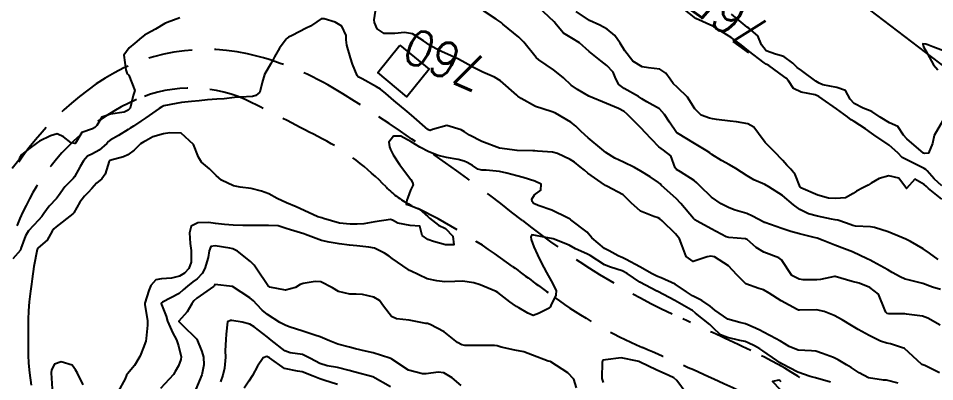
# Model space of a CAD drawing. Header units: metres. Extents: x 298520 to 308411, y 7433745 to 7450750.
# Drawn here: x 302852.3 to 302955.8, y 7440703.8 to 7440744.9 of the extents above; entities that cross this region are included whole.
import ezdxf
from ezdxf.enums import TextEntityAlignment as Align

# ---------------------------------------------------------------- set-up
doc = ezdxf.new("R2010")
doc.units = ezdxf.units.M
doc.header["$LTSCALE"] = 10
doc.linetypes.add('DASHED', pattern=[0.75, 0.5, -0.25])
for name, color, linetype in [('Cotas', 45, 'Continuous'), ('Curvas de Nivel 1m', 11, 'Continuous'), ('Curvas de Nivel 5m', 15, 'Continuous'), ('Edificações', 30, 'Continuous'), ('Vias Primárias', 230, 'Continuous'), ('Vias Secundárias', 230, 'DASHED')]:
    doc.layers.add(name, color=color, linetype=linetype)
doc.styles.add('Style-STANDARD', font='STANDARD.shx')

msp = doc.modelspace()

# ---------------------------------------------------------------- linework, layer by layer
at = {"layer": 'Curvas de Nivel 1m', "flags": 128}
for points, elevation in [([(302956.44, 7440714.25), (302955.55, 7440714.53), (302954.45, 7440714.94), (302952.78, 7440715.34), (302952.46, 7440715.43), (302951.89, 7440715.68), (302950.96, 7440716.18), (302950.47, 7440716.46), (302948.82, 7440717.37), (302948.48, 7440717.56), (302948.15, 7440717.72), (302946.49, 7440718.49), (302945.59, 7440718.85), (302944.5, 7440719.26), (302943.17, 7440719.78), (302942.51, 7440720.04), (302942.16, 7440720.14), (302940.51, 7440720.54), (302939.54, 7440720.81), (302938.52, 7440721.13), (302936.59, 7440721.81), (302936.53, 7440721.83), (302936.46, 7440721.86), (302935.2, 7440722.54), (302934.54, 7440722.82), (302933.24, 7440723.2), (302932.55, 7440723.47), (302931.65, 7440723.92), (302930.56, 7440724.66), (302929.24, 7440725.95), (302928.92, 7440726.29), (302928.59, 7440726.57), (302927.05, 7440727.53), (302926.6, 7440727.82), (302926.52, 7440727.9), (302926.47, 7440727.98), (302925.96, 7440729.33), (302925.13, 7440730), (302924.63, 7440730.35), (302923.04, 7440732.03), (302922.66, 7440732.43), (302921.02, 7440734.05), (302920.68, 7440734.34), (302920.04, 7440734.71), (302918.69, 7440735.27), (302916.7, 7440736.1), (302915.43, 7440736.84), (302914.72, 7440737.34), (302913.83, 7440738.14), (302913.25, 7440738.66), (302912.73, 7440739.04), (302911.06, 7440740.17), (302910.75, 7440740.46), (302909.37, 7440742.19), (302909.07, 7440742.49), (302908.78, 7440742.73), (302907, 7440744.22), (302906.8, 7440744.39), (302906.25, 7440744.77), (302904.81, 7440745.71)], 761), ([(302956.19, 7440717.62), (302955.21, 7440718.36), (302954.49, 7440718.84), (302953.03, 7440719.66), (302952.51, 7440719.92), (302952.07, 7440720.12), (302950.52, 7440720.75), (302948.98, 7440721.26), (302948.53, 7440721.34), (302946.85, 7440721.42), (302946.53, 7440721.48), (302945.8, 7440721.75), (302944.84, 7440722.07), (302944.54, 7440722.13), (302944.12, 7440722.2), (302942.54, 7440722.53), (302941.53, 7440722.8), (302940.55, 7440723.28), (302939.84, 7440723.83), (302938.57, 7440724.87), (302937.04, 7440725.86), (302936.59, 7440726.09), (302935.36, 7440726.65), (302934.59, 7440727.07), (302933.3, 7440727.9), (302932.61, 7440728.32), (302931.7, 7440728.83), (302930.62, 7440729.49), (302930.36, 7440729.67), (302929.96, 7440729.94), (302928.63, 7440730.73), (302926.72, 7440731.91), (302926.65, 7440731.95), (302926.63, 7440731.98), (302925.82, 7440733.15), (302925.26, 7440734), (302924.68, 7440734.65), (302923.26, 7440735.46), (302922.7, 7440735.78), (302922.32, 7440736.03), (302920.71, 7440736.95), (302920.08, 7440737.42), (302919.77, 7440738.06), (302919.45, 7440738.79), (302918.74, 7440739.56), (302918.05, 7440740.09), (302916.76, 7440741.13), (302915.64, 7440742.11), (302914.78, 7440742.65), (302913.86, 7440743.21), (302913.06, 7440744.15), (302912.8, 7440744.48), (302910.98, 7440746.17)], 762), ([(302956.57, 7440724.47), (302955.09, 7440725.64), (302954.84, 7440725.9), (302954.59, 7440726.12), (302953.54, 7440726.71), (302952.58, 7440725.67), (302951.73, 7440726.82), (302950.6, 7440727.09), (302949.5, 7440726.8), (302948.59, 7440726.26), (302948.26, 7440726.05), (302947.66, 7440725.73), (302946.95, 7440725.36), (302946.57, 7440725.09), (302945.71, 7440724.61), (302944.56, 7440724.51), (302943.77, 7440724.57), (302942.57, 7440724.91), (302940.65, 7440725.74), (302940.58, 7440725.79), (302940.57, 7440725.81), (302940, 7440727.23), (302939.54, 7440727.83), (302939.08, 7440728.3), (302938.61, 7440728.83), (302937.64, 7440729.85), (302936.64, 7440730.87), (302935.88, 7440731.87), (302935.35, 7440732.57), (302934.66, 7440732.96), (302933.38, 7440733.19), (302932.67, 7440733.26), (302931.14, 7440733.45), (302930.67, 7440733.53), (302930.35, 7440733.61), (302929.38, 7440733.95), (302928.68, 7440734.65), (302927.86, 7440735.97), (302926.71, 7440737.05), (302926.24, 7440737.51), (302925.91, 7440737.99), (302925.4, 7440738.67), (302924.73, 7440739.12), (302923.46, 7440739.3), (302922.74, 7440739.4), (302921.68, 7440740.04), (302920.76, 7440741.19), (302920.25, 7440742.06), (302919.63, 7440742.92), (302918.79, 7440743.66), (302917.94, 7440744.09), (302916.8, 7440744.64), (302915.27, 7440745.66)], 763), ([(302956.59, 7440725.96), (302955.72, 7440726.76), (302954.94, 7440727.64), (302954.78, 7440727.82), (302954.61, 7440727.92), (302954.14, 7440728.13), (302952.62, 7440728.89), (302952.11, 7440729.17), (302951.62, 7440729.69), (302950.64, 7440730.56), (302948.9, 7440731.72), (302948.65, 7440731.89), (302947.97, 7440732.41), (302946.67, 7440733.24), (302946.36, 7440733.43), (302945.92, 7440733.75), (302944.69, 7440734.64), (302943.08, 7440735.79), (302942.71, 7440736.03), (302942.28, 7440736.22), (302940.71, 7440736.52), (302939.83, 7440736.94), (302939.25, 7440737.83), (302939, 7440738.11), (302938.73, 7440738.32), (302937.05, 7440739.54), (302936.74, 7440739.7), (302936.64, 7440739.76), (302936.52, 7440739.86), (302934.76, 7440741.22), (302933.9, 7440741.9), (302932.78, 7440742.7), (302930.84, 7440743.93), (302930.79, 7440743.96), (302930.73, 7440744), (302928.81, 7440744.84), (302927.37, 7440745.97)], 764), ([(302956.33, 7440704.83), (302954.67, 7440705.65), (302954.43, 7440705.73), (302954.34, 7440705.78), (302953.3, 7440706.72), (302952.36, 7440707.58), (302952.31, 7440707.61), (302952.14, 7440707.67), (302950.77, 7440708.1), (302950.37, 7440708.17), (302949.67, 7440708.4), (302948.38, 7440709.06), (302947.14, 7440709.73), (302946.39, 7440710.19), (302945.33, 7440710.83), (302944.41, 7440711.32), (302943.3, 7440711.78), (302942.41, 7440711.95), (302940.5, 7440711.9), (302940.41, 7440711.91), (302940.25, 7440711.98), (302938.42, 7440712.98), (302937.08, 7440713.85), (302936.44, 7440714.23), (302935.93, 7440714.38), (302934.45, 7440714.89), (302933.41, 7440715.9), (302932.47, 7440716.93), (302930.91, 7440717.93), (302930.48, 7440718.01), (302930.09, 7440717.94), (302928.48, 7440717.4), (302927.7, 7440717.97), (302927.27, 7440719.2), (302926.96, 7440719.98), (302926.51, 7440720.55), (302925.01, 7440722), (302924.74, 7440722.22), (302924.54, 7440722.34), (302924.06, 7440722.49), (302922.54, 7440723.11), (302921.5, 7440724.04), (302920.57, 7440724.95), (302918.73, 7440725.93), (302918.58, 7440726), (302918.46, 7440726.08), (302916.6, 7440727.39), (302916.2, 7440727.71), (302915.73, 7440728.11), (302915.1, 7440728.62), (302914.61, 7440728.92), (302913.15, 7440729.61), (302912.62, 7440729.77), (302910.9, 7440729.89), (302910.62, 7440729.91), (302910.37, 7440729.92), (302908.62, 7440729.94), (302906.62, 7440730.22), (302904.63, 7440730.96), (302903.23, 7440731.67), (302902.65, 7440732.04), (302902.28, 7440732.27), (302900.66, 7440732.76), (302899.06, 7440732.31), (302898.77, 7440732.2), (302898.65, 7440732.23), (302898.52, 7440732.32), (302896.67, 7440733.94), (302896.2, 7440734.34), (302894.69, 7440735.6), (302893.76, 7440736.37), (302893.18, 7440736.86), (302892.71, 7440737.15), (302891.09, 7440738.04), (302890.72, 7440738.23), (302890.62, 7440738.3), (302890.55, 7440738.41), (302890.01, 7440739.7), (302889.77, 7440740.42), (302889.36, 7440741.83), (302889.29, 7440742.43), (302889.29, 7440742.94), (302888.79, 7440743.99), (302888.06, 7440744.45), (302886.8, 7440744.82), (302886.46, 7440744.8), (302885.97, 7440744.47), (302885.26, 7440744), (302884.79, 7440743.76), (302883.19, 7440742.92), (302882.78, 7440742.73), (302882.63, 7440742.65), (302882.51, 7440742.51), (302881.77, 7440741.51), (302881.19, 7440740.53), (302881.04, 7440740.22), (302880.73, 7440739.71), (302880.06, 7440738.54), (302879.81, 7440737.64), (302879.55, 7440736.55), (302879.1, 7440736.15), (302878.7, 7440736.06), (302877.3, 7440735.97), (302876.69, 7440735.92), (302875.51, 7440735.78), (302874.69, 7440735.76), (302873.62, 7440735.68), (302872.69, 7440735.55), (302871.83, 7440735.49), (302870.68, 7440735.38), (302870.08, 7440735.26), (302868.68, 7440734.98), (302868.46, 7440734.89), (302868.16, 7440734.68), (302866.66, 7440733.64), (302866.09, 7440733.27), (302865.27, 7440732.71), (302864.9, 7440732.47), (302864.65, 7440732.32), (302863.56, 7440731.65), (302862.64, 7440731.1), (302862.43, 7440730.95), (302862.24, 7440730.75), (302861.39, 7440729.99), (302860.62, 7440729.58), (302860.08, 7440729.31), (302859.6, 7440728.78), (302859.24, 7440728.14), (302858.58, 7440726.97), (302858.43, 7440726.79), (302857.52, 7440725.86), (302856.78, 7440724.82), (302856.55, 7440724.52), (302855.72, 7440723.65), (302855.15, 7440722.83), (302854.89, 7440722.48), (302854.53, 7440722.09), (302853.4, 7440720.86), (302853.05, 7440720.31), (302852.55, 7440718.87), (302852.48, 7440718.7), (302851.64, 7440717.71)], 759), ([(302951.66, 7440703.68), (302950.32, 7440704), (302950, 7440704.02), (302948.32, 7440704.27), (302947.24, 7440704.82), (302946.34, 7440705.44), (302945.82, 7440705.75), (302944.88, 7440706.29), (302944.35, 7440706.58), (302943.1, 7440707.04), (302942.36, 7440707.28), (302941.88, 7440707.32), (302940.36, 7440707.38), (302939.33, 7440707.83), (302938.37, 7440708.41), (302937.22, 7440709.01), (302936.38, 7440709.48), (302936.12, 7440709.61), (302935.53, 7440709.87), (302934.39, 7440710.39), (302933.75, 7440710.54), (302932.4, 7440710.91), (302930.93, 7440711.92), (302930.42, 7440712.35), (302929.47, 7440712.99), (302928.43, 7440713.53), (302927.74, 7440713.97), (302926.45, 7440714.86), (302924.89, 7440715.57), (302924.46, 7440715.73), (302923.87, 7440716.02), (302922.47, 7440716.81), (302920.91, 7440717.62), (302920.48, 7440717.85), (302920.35, 7440717.92), (302920.03, 7440718.06), (302919.02, 7440718.6), (302918.49, 7440718.88), (302917.06, 7440720.09), (302916.51, 7440720.72), (302914.68, 7440722.13), (302914.6, 7440722.19), (302914.53, 7440722.24), (302914.31, 7440722.36), (302912.54, 7440723.22), (302910.99, 7440723.72), (302910.55, 7440723.91), (302910.4, 7440724.02), (302910.29, 7440724.17), (302910.26, 7440724.47), (302910.56, 7440724.95), (302911.27, 7440725.47), (302911.34, 7440726.16), (302910.59, 7440726.48), (302909.28, 7440726.88), (302908.59, 7440727.07), (302907.43, 7440727.38), (302906.6, 7440727.56), (302905.11, 7440727.72), (302904.6, 7440727.74), (302904.18, 7440727.83), (302903.56, 7440728.26), (302902.96, 7440728.61), (302902.61, 7440728.76), (302901.94, 7440728.94), (302900.61, 7440729.15), (302899.68, 7440729.37), (302898.62, 7440729.81), (302897.62, 7440730.33), (302896.63, 7440730.92), (302895.45, 7440731.55), (302894.64, 7440731.58), (302894.11, 7440730.89), (302894.17, 7440730.37), (302894.31, 7440730.05), (302894.61, 7440729.46), (302895.31, 7440728.35), (302896.59, 7440726.66), (302896.8, 7440726.34), (302896.85, 7440726.07), (302896.57, 7440725.45), (302896.25, 7440724.65), (302896.15, 7440724.34), (302896.08, 7440723.88), (302896.55, 7440723.73), (302897.56, 7440723.34), (302898.53, 7440722.5), (302898.62, 7440722.4), (302898.69, 7440722.32), (302899.74, 7440721.52), (302900.52, 7440721.14), (302901.35, 7440720.28), (302901.47, 7440719.3), (302900.5, 7440719.29), (302899.14, 7440719.67), (302898.51, 7440719.89), (302897.87, 7440720.33), (302897.61, 7440721.41), (302896.52, 7440721.47), (302895.14, 7440721.74), (302894.53, 7440722.08), (302894.3, 7440722.14), (302892.53, 7440721.89), (302891.27, 7440721.66), (302890.53, 7440721.63), (302889.74, 7440721.64), (302888.53, 7440721.75), (302886.72, 7440722.27), (302886.53, 7440722.33), (302886.09, 7440722.46), (302884.54, 7440723.16), (302883.64, 7440723.59), (302882.55, 7440724.02), (302881.48, 7440724.52), (302880.56, 7440725.04), (302879.74, 7440725.36), (302878.57, 7440725.65), (302877.33, 7440725.81), (302876.57, 7440725.97), (302875.21, 7440726.59), (302874.59, 7440727.11), (302873.86, 7440727.87), (302872.96, 7440728.62), (302872.61, 7440729.19), (302872.03, 7440730.64), (302870.65, 7440731.9), (302869.35, 7440731.96), (302868.64, 7440731.83), (302867.45, 7440731.49), (302866.64, 7440731.03), (302866.42, 7440730.92), (302866.07, 7440730.71), (302865.34, 7440730), (302864.61, 7440729.47), (302864.12, 7440729.22), (302862.6, 7440728.8), (302862.57, 7440728.79), (302862.53, 7440728.75), (302862.06, 7440727.28), (302861.68, 7440726.76), (302861.08, 7440726.27), (302860.57, 7440725.67), (302860.15, 7440725.19), (302859.74, 7440724.78), (302859.21, 7440724.12), (302858.53, 7440722.91), (302858.41, 7440722.79), (302856.52, 7440721.33), (302856.25, 7440721.09), (302856.08, 7440720.82), (302855.51, 7440719.82), (302854.48, 7440718.95), (302854.43, 7440718.89), (302854.41, 7440718.84), (302854.39, 7440718.75), (302854.02, 7440716.85), (302853.82, 7440715.47), (302853.75, 7440714.85), (302853.63, 7440714.06), (302853.46, 7440712.85), (302853.39, 7440711.84), (302853.37, 7440710.86), (302853.36, 7440709.88), (302853.37, 7440708.85), (302853.38, 7440707.88), (302853.37, 7440706.85), (302853.4, 7440705.92), (302853.5, 7440704.85), (302853.7, 7440703.45)], 758), ([(302944, 7440703.77), (302942.32, 7440704.26), (302941.7, 7440704.43), (302940.33, 7440704.93), (302938.52, 7440705.84), (302938.34, 7440705.95), (302937.95, 7440706.24), (302936.36, 7440707.34), (302936.03, 7440707.53), (302935.41, 7440707.87), (302934.72, 7440708.24), (302934.37, 7440708.36), (302933.78, 7440708.48), (302932.37, 7440708.82), (302931.59, 7440709.14), (302930.74, 7440709.93), (302930.39, 7440710.3), (302928.77, 7440711.59), (302928.41, 7440711.86), (302928.26, 7440711.96), (302926.42, 7440713.02), (302925.78, 7440713.34), (302924.51, 7440714.01), (302924.43, 7440714.05), (302924.38, 7440714.07), (302922.45, 7440715.09), (302921.02, 7440716.04), (302920.47, 7440716.34), (302919.16, 7440716.76), (302918.47, 7440717.05), (302916.84, 7440718.1), (302916.48, 7440718.28), (302915.21, 7440718.84), (302914.49, 7440719.26), (302912.69, 7440719.96), (302912.5, 7440720), (302911.65, 7440720.16), (302910.51, 7440720.4), (302910.26, 7440720.42), (302910.15, 7440720.18), (302910.2, 7440719.88), (302910.49, 7440719.06), (302910.9, 7440718.17), (302911.34, 7440717.3), (302911.94, 7440716.16), (302912.45, 7440715.24), (302913, 7440714.14), (302912.97, 7440713.6), (302912.42, 7440712.44), (302912.32, 7440712.24), (302912.21, 7440712.15), (302911.03, 7440711.54), (302910.4, 7440711.31), (302909.82, 7440711.59), (302908.81, 7440712.19), (302908.55, 7440712.33), (302908.42, 7440712.41), (302907.77, 7440712.85), (302906.43, 7440713.9), (302906.23, 7440714.03), (302905.78, 7440714.23), (302904.44, 7440714.78), (302903.7, 7440715), (302902.45, 7440715.18), (302901.58, 7440715.14), (302900.45, 7440715.13), (302899.53, 7440715.22), (302898.45, 7440715.45), (302896.56, 7440716.34), (302896.46, 7440716.4), (302896.31, 7440716.49), (302894.48, 7440717.75), (302894.13, 7440718.01), (302893.64, 7440718.37), (302892.49, 7440718.9), (302891.86, 7440719.03), (302890.49, 7440719.17), (302889.66, 7440719.26), (302888.5, 7440719.41), (302887.37, 7440719.58), (302886.5, 7440719.77), (302884.69, 7440720.48), (302884.51, 7440720.54), (302882.99, 7440720.98), (302882.52, 7440721.15), (302881.59, 7440721.45), (302880.52, 7440721.48), (302879.46, 7440721.49), (302878.52, 7440721.48), (302877.63, 7440721.46), (302876.52, 7440721.52), (302875.53, 7440721.58), (302874.52, 7440721.7), (302873.72, 7440721.8), (302872.52, 7440721.78), (302871.77, 7440721.39), (302871.59, 7440720.64), (302871.68, 7440719.46), (302871.77, 7440718.64), (302871.77, 7440717.34), (302871.52, 7440716.64), (302871.01, 7440716.09), (302870.45, 7440715.76), (302869.57, 7440715.54), (302868.44, 7440715.47), (302867.8, 7440715.33), (302867.22, 7440714.69), (302866.99, 7440714.13), (302866.56, 7440712.7), (302866.55, 7440712.56), (302866.84, 7440710.7), (302866.85, 7440710.23), (302866.71, 7440708.7), (302866.65, 7440708.4), (302866.35, 7440707.61), (302866.09, 7440706.96), (302865.98, 7440706.7), (302865.37, 7440705.66), (302864.57, 7440704.72), (302864.47, 7440704.56), (302864.31, 7440704.16), (302863.55, 7440702.73)], 757), ([(302915.32, 7440703.13), (302915, 7440704.12), (302914.32, 7440704.85), (302912.42, 7440706.07), (302912.34, 7440706.1), (302912.13, 7440706.15), (302910.35, 7440706.83), (302909.37, 7440707.2), (302908.36, 7440707.41), (302906.82, 7440707.75), (302906.36, 7440707.88), (302906.06, 7440707.93), (302904.36, 7440707.92), (302902.71, 7440707.91), (302902.36, 7440707.99), (302901.86, 7440708.27), (302900.38, 7440709.46), (302898.77, 7440710.31), (302898.48, 7440710.4), (302898.39, 7440710.41), (302898.29, 7440710.42), (302896.4, 7440710.79), (302894.97, 7440710.94), (302894.4, 7440711.2), (302893.5, 7440712.38), (302893.04, 7440713), (302892.42, 7440713.37), (302891.12, 7440713.7), (302890.43, 7440713.74), (302889.72, 7440713.71), (302888.43, 7440714.04), (302887.74, 7440714.45), (302886.44, 7440715.13), (302885.77, 7440715.14), (302884.44, 7440714.94), (302884.09, 7440714.83), (302883.57, 7440714.49), (302882.43, 7440714.16), (302880.66, 7440714.53), (302880.44, 7440714.72), (302879.18, 7440716.55), (302878.89, 7440716.98), (302878.47, 7440717.42), (302877, 7440718.57), (302876.49, 7440718.83), (302876.16, 7440718.91), (302874.49, 7440719.18), (302873.99, 7440719.1), (302873.83, 7440718.61), (302873.71, 7440717.85), (302873.32, 7440716.62), (302873.03, 7440716.04), (302872.45, 7440715.47), (302871.97, 7440715.1), (302871.36, 7440714.64), (302870.88, 7440714.2), (302870.42, 7440713.8), (302868.55, 7440712.81), (302868.41, 7440712.75), (302868.38, 7440712.71), (302868.38, 7440712.68), (302868.41, 7440712.57), (302868.95, 7440711.22), (302869.1, 7440710.67), (302869.71, 7440709.33), (302870.07, 7440708.65), (302870.15, 7440708.44), (302870.36, 7440707.9), (302870.64, 7440706.65), (302870.63, 7440706.36), (302870.33, 7440705.63), (302869.99, 7440704.98), (302869.77, 7440704.66), (302868.3, 7440703.05)], 756), ([(302894.3, 7440703.25), (302892.31, 7440704.39), (302890.32, 7440704.91), (302889.63, 7440705.11), (302888.33, 7440705.43), (302887.15, 7440705.63), (302886.33, 7440705.9), (302885.27, 7440706.47), (302884.35, 7440706.89), (302882.95, 7440707.1), (302882.35, 7440707.31), (302880.81, 7440708.53), (302880.37, 7440708.89), (302878.89, 7440710.05), (302878.39, 7440710.35), (302877.53, 7440710.57), (302876.39, 7440710.76), (302876.21, 7440710.76), (302875.87, 7440710.59), (302875.75, 7440709.21), (302875.7, 7440708.59), (302875.63, 7440707.31), (302875.67, 7440706.59), (302875.54, 7440705.38), (302875.36, 7440704.59), (302875.09, 7440703.81)], 754), ([(302859.59, 7440703.49), (302858.93, 7440704.79), (302858.71, 7440705.18), (302858.33, 7440705.7), (302857.08, 7440706.07), (302856.33, 7440705.8), (302855.99, 7440705.16), (302855.96, 7440704.82), (302856.09, 7440703.03)], 757), ([(302888.3, 7440703.52), (302886.75, 7440704.01), (302886.31, 7440704.17), (302885.57, 7440704.47), (302884.32, 7440704.94), (302883.8, 7440705.01), (302882.33, 7440705.34), (302880.64, 7440706.53), (302880.34, 7440706.67), (302879.9, 7440706.54), (302879.28, 7440705.6), (302878.72, 7440704.55), (302878.31, 7440703.91), (302877.75, 7440703.11)], 753), ([(302927.71, 7440702.56), (302926.66, 7440703.98), (302926.32, 7440704.29), (302925.76, 7440704.55), (302924.33, 7440705.16), (302922.49, 7440706.03), (302922.34, 7440706.1), (302922.22, 7440706.16), (302920.35, 7440706.53), (302918.58, 7440706.32), (302918.34, 7440706.26), (302918.25, 7440706.17), (302918.22, 7440706.08), (302918.18, 7440704.21), (302918.2, 7440704.08), (302918.31, 7440703.75)], 756), ([(302938.44, 7440703.84), (302938.31, 7440703.92), (302938.16, 7440704), (302937.47, 7440703.85), (302938.3, 7440703)], 756)]:
    msp.add_lwpolyline(points, dxfattribs=dict(at, elevation=elevation))
at = {"layer": 'Curvas de Nivel 5m', "flags": 128}
for points, elevation in [([(302956.39, 7440710.21), (302955.02, 7440711.03), (302954.41, 7440711.23), (302952.6, 7440711.48), (302952.41, 7440711.49), (302950.6, 7440711.51), (302950.41, 7440711.53), (302950.25, 7440711.7), (302950.14, 7440711.97), (302949.42, 7440713.71), (302948.44, 7440714.47), (302947.23, 7440714.95), (302946.45, 7440715.17), (302944.53, 7440715.7), (302944.46, 7440715.71), (302942.87, 7440715.38), (302942.46, 7440715.36), (302940.93, 7440715.34), (302940.46, 7440715.41), (302939.66, 7440715.83), (302938.48, 7440717.61), (302938.16, 7440717.84), (302936.49, 7440718.45), (302935.6, 7440718.98), (302934.61, 7440719.89), (302934.5, 7440719.95), (302934.42, 7440719.97), (302932.51, 7440720.12), (302932.21, 7440720.21), (302930.52, 7440721.11), (302928.95, 7440721.95), (302928.7, 7440722.12), (302928.54, 7440722.28), (302927.11, 7440723.97), (302926.56, 7440724.53), (302924.92, 7440726), (302924.75, 7440726.17), (302924.59, 7440726.32), (302923.65, 7440726.97), (302922.6, 7440727.63), (302921.86, 7440728.04), (302920.61, 7440728.62), (302919.63, 7440729.08), (302918.62, 7440729.71), (302918.16, 7440730.08), (302916.64, 7440731.39), (302915.84, 7440732.11), (302915.23, 7440732.7), (302914.66, 7440733.14), (302912.93, 7440734.15), (302912.67, 7440734.28), (302912.46, 7440734.37), (302910.68, 7440734.92), (302909.07, 7440735.82), (302908.7, 7440736.1), (302908.58, 7440736.2), (302906.72, 7440737.83), (302906.06, 7440738.23), (302904.73, 7440738.78), (302903.75, 7440739.27), (302902.74, 7440739.86), (302901.98, 7440740.28), (302900.75, 7440740.84), (302899.81, 7440741.25), (302898.77, 7440741.8), (302898.04, 7440742.33), (302896.78, 7440743.13), (302895.87, 7440743.26), (302894.78, 7440743.15), (302893.58, 7440743.18), (302892.79, 7440743.68), (302892.5, 7440744.39), (302892.47, 7440744.72), (302892.72, 7440746.39)], 760), ([(302956.67, 7440733.26), (302955.72, 7440731.63), (302955.55, 7440730.73), (302955.1, 7440729.64), (302954.62, 7440729.62), (302954.51, 7440729.65), (302952.65, 7440731.25), (302952.26, 7440731.68), (302951.63, 7440732.65), (302950.67, 7440733.09), (302949.61, 7440733.71), (302948.68, 7440734.35), (302947.69, 7440734.73), (302946.7, 7440735.27), (302946.25, 7440735.75), (302945.7, 7440736.74), (302944.72, 7440737.07), (302943.13, 7440737.37), (302942.72, 7440737.57), (302942.37, 7440737.79), (302940.73, 7440738.98), (302940.26, 7440739.34), (302939.75, 7440739.82), (302938.75, 7440740.56), (302937.8, 7440740.81), (302936.76, 7440741.21), (302936.2, 7440741.87), (302935.79, 7440742.88), (302934.79, 7440743.77), (302934.61, 7440743.89), (302932.81, 7440745.35)], 765), ([(302870.51, 7440744.94), (302869.79, 7440744.66), (302869.05, 7440744.41), (302868.79, 7440744.28), (302867.74, 7440743.65), (302866.78, 7440743.12), (302866.5, 7440742.97), (302866.15, 7440742.71), (302865.4, 7440742.08), (302864.76, 7440741.54), (302864.18, 7440740.73), (302864.39, 7440739.06), (302864.52, 7440738.72), (302864.6, 7440738.6), (302864.72, 7440738.46), (302865.4, 7440736.71), (302865.24, 7440736.17), (302864.9, 7440734.72), (302864.79, 7440734.6), (302864.67, 7440734.52), (302864.21, 7440734.27), (302862.67, 7440734.06), (302861.7, 7440733.72), (302861.11, 7440732.77), (302860.88, 7440732.54), (302860.65, 7440732.41), (302859.44, 7440731.99), (302858.72, 7440730.79), (302858.67, 7440730.75), (302858.63, 7440730.74), (302858.24, 7440730.8), (302857.34, 7440731.51), (302856.64, 7440731.83), (302855.88, 7440731.59), (302854.63, 7440730.99), (302854.43, 7440730.84), (302853.4, 7440730.08), (302852.61, 7440729.46), (302852.39, 7440729.09), (302852.3, 7440728.87), (302851.57, 7440727.9)], 760), ([(302956.77, 7440741.19), (302955.59, 7440741.64), (302955, 7440741.87), (302954.78, 7440741.96), (302954.45, 7440741.98), (302954.52, 7440741.65), (302954.77, 7440741.21), (302955.64, 7440739.64), (302956.15, 7440739.04)], 765), ([(302902.3, 7440703.41), (302901.27, 7440704.28), (302900.32, 7440704.85), (302899.7, 7440704.92), (302898.32, 7440704.74), (302897.91, 7440704.73), (302896.33, 7440705.15), (302894.46, 7440706.37), (302894.39, 7440706.42), (302894.34, 7440706.45), (302894.21, 7440706.51), (302892.35, 7440707.11), (302891.47, 7440707.28), (302890.35, 7440707.56), (302889.67, 7440707.74), (302888.36, 7440708.08), (302887.4, 7440708.45), (302886.37, 7440708.89), (302885.74, 7440709.1), (302884.38, 7440709.53), (302882.85, 7440710.04), (302882.39, 7440710.21), (302881.8, 7440710.52), (302880.4, 7440711.41), (302879.79, 7440711.92), (302879.2, 7440712.55), (302878.83, 7440712.96), (302878.42, 7440713.31), (302876.43, 7440714.58), (302874.44, 7440714.81), (302874.36, 7440714.68), (302874.3, 7440714.6), (302872.42, 7440713.28), (302872.08, 7440712.97), (302871.85, 7440712.64), (302871.34, 7440711.71), (302870.39, 7440710.67), (302870.38, 7440710.65), (302870.39, 7440710.63), (302870.8, 7440710.23), (302872.36, 7440708.71), (302872.42, 7440708.63), (302872.97, 7440707.25), (302873.16, 7440706.62), (302873.2, 7440705.75), (302872.97, 7440704.62), (302872.3, 7440702.99)], 755)]:
    msp.add_lwpolyline(points, dxfattribs=dict(at, elevation=elevation))
at = {"layer": 'Edificações'}
msp.add_lwpolyline([(302895.37, 7440741.86), (302898.66, 7440739.12), (302896.16, 7440736.02), (302892.86, 7440738.77)], close=True, dxfattribs=at)
at = {"layer": 'Vias Primárias'}
msp.add_lwpolyline([(302829.32, 7440713.56), (302838.37, 7440732.72), (302843.05, 7440744.38), (302854.08, 7440765.88), (302860.26, 7440779.89), (302862.75, 7440784.02), (302866.69, 7440791.75, -0.179368), (302869.49, 7440794.33, -0.052738), (302871, 7440794.77, -0.111244), (302878.06, 7440794.47, -0.075617), (302884.55, 7440791.61, -0.012231), (302908.98, 7440775.22, -0.008647), (302921.51, 7440766.04, 0.040422), (302926.16, 7440763.07), (302945.24, 7440748.27), (302964.25, 7440733.8), (302981.77, 7440720.34), (303000.51, 7440706.06), (303015.26, 7440694.47, -0.0172), (303022.21, 7440688.61, -0.019794)], format="xyb", dxfattribs=at)
at = {"layer": 'Vias Secundárias'}
for points, elevation in [([(302996.07, 7440610.24), (302992.77, 7440616.55, -0.022644), (302987.29, 7440628.31, 0.032169), (302980.57, 7440642.04, -0.053493), (302975.5, 7440653.62, 0.020134), (302967.76, 7440675.07, 0.04624), (302963.84, 7440682.63, 0.077884), (302954.33, 7440693.32, -0.005445), (302946.58, 7440699.85, 0.067657), (302935, 7440707.36, 0.002346), (302927.32, 7440710.93, -0.059458), (302909.2, 7440722.04, 0.026709), (302888.92, 7440736.36, 0.073432), (302879.33, 7440740.58, 0.222174), (302861.04, 7440737.46, 0.139319), (302849.31, 7440723.2, 0.132179), (302847.31, 7440709.76, 0.030194), (302849.44, 7440697.68, 1.691524)], 752.36), ([(302853.22, 7440694.67), (302851.47, 7440700.46, -0.0985), (302850.18, 7440713.62, -0.113586), (302854.32, 7440725.89, -0.152629), (302865.59, 7440735.7, -0.224132), (302878.64, 7440735.35, -0.00318), (302886.59, 7440731.26, -0.082017), (302893.8, 7440725.83, 0.090732), (302896.72, 7440723.72, -0.048357), (302908.08, 7440716.86, 0.003037), (302912.8, 7440713.39, 0.054737), (302922.76, 7440707.7, -0.005313), (302931.96, 7440703.6, -0.042833), (302947.51, 7440694.79, -0.074629), (302952.61, 7440690.03, 0.016242), (302956.8, 7440685.09, -0.074943), (302961.99, 7440677.29, -0.006183), (302968.31, 7440663.32, -0.007416), (302974.88, 7440647.66, 0.034559), (302987.19, 7440622.31, -0.051041), (302992.15, 7440611.17, 0.724431)], 757.79)]:
    msp.add_lwpolyline(points, format="xyb", dxfattribs=dict(at, elevation=elevation))

# ---------------------------------------------------------------- texts
at = {"layer": 'Cotas', "style": 'Style-STANDARD'}
for s, rotation, p in [('765', 143.5343, (302932.57, 7440745.13, 765)), ('760', 156.2431, (302900.45, 7440740.21, 760))]:
    msp.add_text(s, height=4, rotation=rotation, dxfattribs=at).set_placement(p, align=Align.MIDDLE_CENTER)

doc.saveas('drawing.dxf')
